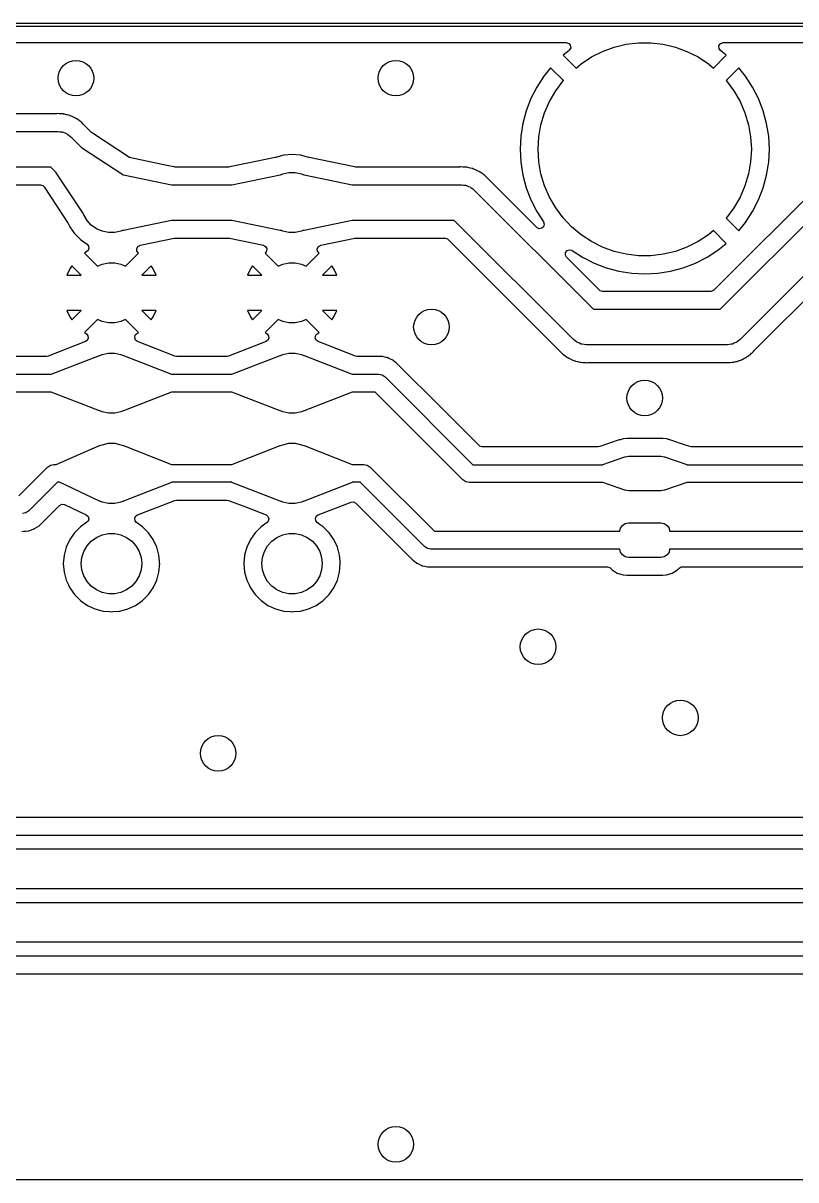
# Model space of a CAD drawing. Extents: x 0.1 to 11.5, y -4.3 to -1.1.
# Drawn here: x 5.06 to 5.915, y -2.382 to -1.1 of the extents above; entities that cross this region are included whole.
import ezdxf

# ---------------------------------------------------------------- set-up
doc = ezdxf.new("R2010")
doc.units = 0
doc.header["$MEASUREMENT"] = 0
doc.layers.add('BLACK', color=7, linetype='CONTINUOUS')

msp = doc.modelspace()

# ---------------------------------------------------------------- linework, layer by layer
at = {"layer": 'BLACK', "linetype": 'CONTINUOUS'}
for p, q in [((0.0787, -1.1004), (11.5354, -1.1004)), ((11.5335, -1.1043), (0.0807, -1.1043)), ((3.9452, -1.122), (5.6611, -1.122)), ((5.6611, -1.122), (5.6638, -1.1228)), ((5.6638, -1.1228), (5.6656, -1.1249)), ((5.666, -1.1276), (5.6648, -1.1301)), ((5.6656, -1.1249), (5.666, -1.1276)), ((5.7013, -1.1317), (5.7142, -1.127)), ((5.7142, -1.127), (5.7275, -1.1238)), ((5.7275, -1.1238), (5.7412, -1.1222)), ((5.7412, -1.1222), (5.7549, -1.1222)), ((5.7549, -1.1222), (5.7685, -1.1238)), ((5.7685, -1.1238), (5.7819, -1.127)), ((5.7819, -1.127), (5.7948, -1.1317)), ((5.8302, -1.1257), (5.8316, -1.1233)), ((5.8303, -1.1285), (5.8302, -1.1257)), ((5.8316, -1.1233), (5.8341, -1.1221)), ((5.8341, -1.1221), (5.8349, -1.122)), ((5.8349, -1.122), (7.5509, -1.122)), ((5.6642, -1.1307), (5.6578, -1.136)), ((5.6578, -1.136), (5.6719, -1.1501)), ((5.6648, -1.1301), (5.6642, -1.1307)), ((5.6775, -1.1454), (5.689, -1.1379)), ((5.689, -1.1379), (5.7013, -1.1317)), ((5.7948, -1.1317), (5.8071, -1.1379)), ((5.8071, -1.1379), (5.8186, -1.1454)), ((5.8242, -1.1501), (5.8383, -1.136)), ((5.8319, -1.1307), (5.8303, -1.1285)), ((5.8383, -1.136), (5.8319, -1.1307)), ((5.6438, -1.1499), (5.6364, -1.1591)), ((5.6579, -1.1639), (5.6438, -1.1499)), ((5.6719, -1.1501), (5.6775, -1.1454)), ((5.8186, -1.1454), (5.8242, -1.1501)), ((5.8522, -1.1499), (5.8382, -1.1639)), ((5.8597, -1.1591), (5.8522, -1.1499)), ((5.6364, -1.1591), (5.6285, -1.1712)), ((5.6494, -1.1753), (5.6576, -1.1642)), ((5.6576, -1.1642), (5.6579, -1.1639)), ((5.8382, -1.1639), (5.8385, -1.1642)), ((5.8385, -1.1642), (5.8467, -1.1753)), ((5.8675, -1.1712), (5.8597, -1.1591)), ((5.6285, -1.1712), (5.622, -1.184)), ((5.6425, -1.1871), (5.6494, -1.1753)), ((5.8467, -1.1753), (5.8536, -1.1871)), ((5.8741, -1.184), (5.8675, -1.1712)), ((5.622, -1.184), (5.6168, -1.1975)), ((5.637, -1.1998), (5.6425, -1.1871)), ((5.8536, -1.1871), (5.859, -1.1998)), ((5.8793, -1.1975), (5.8741, -1.184)), ((5.0958, -1.2008), (4.4722, -1.2008)), ((5.0961, -1.2007), (5.0958, -1.2008)), ((5.0966, -1.2007), (5.0961, -1.2007)), ((5.0974, -1.2006), (5.0966, -1.2007)), ((5.0996, -1.2007), (5.0974, -1.2006)), ((5.0998, -1.2008), (5.0996, -1.2007)), ((5.1, -1.2008), (5.0998, -1.2008)), ((5.1024, -1.2008), (5.1, -1.2008)), ((5.1038, -1.201), (5.1024, -1.2008)), ((5.1024, -1.2008), (5.1024, -1.2008)), ((5.1041, -1.2011), (5.1038, -1.201)), ((5.1054, -1.2012), (5.1041, -1.2011)), ((5.1077, -1.2018), (5.1054, -1.2012)), ((5.1054, -1.2012), (5.1054, -1.2012)), ((5.1079, -1.2019), (5.1077, -1.2018)), ((5.1103, -1.2024), (5.1079, -1.2019)), ((5.1115, -1.2029), (5.1103, -1.2024)), ((5.1103, -1.2024), (5.1103, -1.2024)), ((5.1118, -1.203), (5.1115, -1.2029)), ((5.1129, -1.2033), (5.1118, -1.203)), ((5.1131, -1.2034), (5.1129, -1.2033)), ((5.1153, -1.2045), (5.1131, -1.2034)), ((5.1131, -1.2034), (5.1131, -1.2034)), ((5.1131, -1.2034), (5.1131, -1.2034)), ((5.1154, -1.2046), (5.1153, -1.2045)), ((5.1176, -1.2055), (5.1154, -1.2046)), ((5.6168, -1.1975), (5.6131, -1.2115)), ((5.6331, -1.2129), (5.637, -1.1998)), ((5.859, -1.1998), (5.863, -1.2129)), ((5.883, -1.2115), (5.8793, -1.1975)), ((5.1188, -1.2063), (5.1176, -1.2055)), ((5.1176, -1.2055), (5.1176, -1.2055)), ((5.1176, -1.2055), (5.1176, -1.2055)), ((5.1176, -1.2055), (5.1176, -1.2055)), ((5.119, -1.2065), (5.1188, -1.2063)), ((5.1202, -1.2071), (5.119, -1.2065)), ((5.1221, -1.2086), (5.1202, -1.2071)), ((5.1202, -1.2071), (5.1202, -1.2071)), ((5.1222, -1.2087), (5.1221, -1.2086)), ((5.1231, -1.2094), (5.1222, -1.2087)), ((5.1242, -1.2101), (5.1231, -1.2094)), ((5.1266, -1.2127), (5.1242, -1.2101)), ((5.1242, -1.2101), (5.1242, -1.2101)), ((5.1242, -1.2101), (5.1242, -1.2101)), ((5.1355, -1.2216), (5.1266, -1.2127)), ((5.6131, -1.2115), (5.6108, -1.2257)), ((5.6131, -1.2115), (5.6131, -1.2115)), ((5.6307, -1.2264), (5.6331, -1.2129)), ((5.863, -1.2129), (5.8653, -1.2264)), ((5.8853, -1.2257), (5.883, -1.2115)), ((5.883, -1.2115), (5.883, -1.2115)), ((4.4717, -1.2205), (5.0984, -1.2205)), ((5.0984, -1.2205), (5.1005, -1.2208)), ((5.1005, -1.2208), (5.1026, -1.2209)), ((5.1026, -1.2209), (5.1033, -1.2212)), ((5.1033, -1.2212), (5.104, -1.2213)), ((5.104, -1.2213), (5.1059, -1.2221)), ((5.1059, -1.2221), (5.1079, -1.2229)), ((5.1079, -1.2229), (5.1084, -1.2233)), ((5.1084, -1.2233), (5.1091, -1.2236)), ((5.1091, -1.2236), (5.1107, -1.225)), ((5.1107, -1.225), (5.1123, -1.2262)), ((5.1123, -1.2262), (5.1242, -1.2381)), ((5.1363, -1.2222), (5.1355, -1.2216)), ((5.1773, -1.2491), (5.1363, -1.2222)), ((5.6108, -1.2257), (5.61, -1.2402)), ((5.6299, -1.2402), (5.6307, -1.2264)), ((5.8653, -1.2264), (5.8661, -1.2402)), ((5.886, -1.2402), (5.8853, -1.2257)), ((5.1242, -1.2381), (5.1244, -1.2382)), ((5.1244, -1.2382), (5.17, -1.2681)), ((5.61, -1.2402), (5.61, -1.2402)), ((5.61, -1.2402), (5.6108, -1.2546)), ((5.6307, -1.2539), (5.6299, -1.2402)), ((5.8661, -1.2402), (5.8653, -1.2539)), ((5.8853, -1.2546), (5.886, -1.2402)), ((5.886, -1.2402), (5.886, -1.2402)), ((5.1789, -1.2498), (5.1773, -1.2491)), ((5.2186, -1.258), (5.1789, -1.2498)), ((5.3386, -1.2492), (5.3065, -1.2559)), ((5.339, -1.2491), (5.3386, -1.2492)), ((5.3482, -1.2467), (5.339, -1.2491)), ((5.339, -1.2491), (5.339, -1.2491)), ((5.3575, -1.2458), (5.3482, -1.2467)), ((5.3482, -1.2467), (5.3482, -1.2467)), ((5.3667, -1.2467), (5.3575, -1.2458)), ((5.3575, -1.2458), (5.3575, -1.2458)), ((5.3759, -1.2491), (5.3667, -1.2467)), ((5.3667, -1.2467), (5.3667, -1.2467)), ((5.3763, -1.2492), (5.3759, -1.2491)), ((5.3759, -1.2491), (5.3759, -1.2491)), ((5.4267, -1.2597), (5.3763, -1.2492)), ((5.6108, -1.2546), (5.6131, -1.2688)), ((5.6331, -1.2674), (5.6307, -1.2539)), ((5.9673, -1.2536), (5.8247, -1.3962)), ((5.8653, -1.2539), (5.863, -1.2674)), ((5.883, -1.2688), (5.8853, -1.2546)), ((5.0903, -1.2598), (4.4798, -1.2598)), ((5.0964, -1.266), (5.0903, -1.2598)), ((5.0964, -1.2661), (5.0964, -1.266)), ((5.1264, -1.3117), (5.0964, -1.2661)), ((5.17, -1.2681), (5.1702, -1.2684)), ((5.1702, -1.2684), (5.1702, -1.2684)), ((5.1702, -1.2684), (5.1703, -1.2685)), ((5.1703, -1.2685), (5.1704, -1.2684)), ((5.1704, -1.2684), (5.1707, -1.2684)), ((5.1707, -1.2684), (5.224, -1.2795)), ((5.2267, -1.2597), (5.2186, -1.258)), ((5.2269, -1.2597), (5.2267, -1.2597)), ((5.2279, -1.2598), (5.2269, -1.2597)), ((5.2871, -1.2598), (5.2279, -1.2598)), ((5.288, -1.2597), (5.2871, -1.2598)), ((5.2883, -1.2597), (5.288, -1.2597)), ((5.3065, -1.2559), (5.2883, -1.2597)), ((5.2909, -1.2795), (5.3443, -1.2684)), ((5.3443, -1.2684), (5.3446, -1.2684)), ((5.3446, -1.2684), (5.3447, -1.2685)), ((5.3447, -1.2685), (5.3471, -1.2674)), ((5.3471, -1.2674), (5.354, -1.2659)), ((5.354, -1.2659), (5.361, -1.2659)), ((5.361, -1.2659), (5.3678, -1.2674)), ((5.3678, -1.2674), (5.3703, -1.2685)), ((5.3703, -1.2685), (5.3704, -1.2684)), ((5.3704, -1.2684), (5.3707, -1.2684)), ((5.3707, -1.2684), (5.424, -1.2795)), ((5.4269, -1.2597), (5.4267, -1.2597)), ((5.4279, -1.2598), (5.4269, -1.2597)), ((5.5426, -1.2598), (5.4279, -1.2598)), ((5.5429, -1.2598), (5.5426, -1.2598)), ((5.5434, -1.2597), (5.5429, -1.2598)), ((5.5442, -1.2596), (5.5434, -1.2597)), ((5.5464, -1.2598), (5.5442, -1.2596)), ((5.5466, -1.2598), (5.5464, -1.2598)), ((5.5468, -1.2598), (5.5466, -1.2598)), ((5.5492, -1.2598), (5.5468, -1.2598)), ((5.5505, -1.2601), (5.5492, -1.2598)), ((5.5492, -1.2598), (5.5492, -1.2598)), ((5.5509, -1.2601), (5.5505, -1.2601)), ((5.5522, -1.2602), (5.5509, -1.2601)), ((5.5545, -1.2609), (5.5522, -1.2602)), ((5.5522, -1.2602), (5.5522, -1.2602)), ((5.5547, -1.2609), (5.5545, -1.2609)), ((5.5571, -1.2614), (5.5547, -1.2609)), ((5.5583, -1.262), (5.5571, -1.2614)), ((5.5571, -1.2614), (5.5571, -1.2614)), ((5.5586, -1.2621), (5.5583, -1.262)), ((5.5597, -1.2624), (5.5586, -1.2621)), ((5.5599, -1.2624), (5.5597, -1.2624)), ((5.562, -1.2636), (5.5599, -1.2624)), ((5.5599, -1.2624), (5.5599, -1.2624)), ((5.5599, -1.2624), (5.5599, -1.2624)), ((5.5622, -1.2636), (5.562, -1.2636)), ((5.5644, -1.2646), (5.5622, -1.2636)), ((5.5655, -1.2654), (5.5644, -1.2646)), ((5.5644, -1.2646), (5.5644, -1.2646)), ((5.5644, -1.2646), (5.5644, -1.2646)), ((5.5644, -1.2646), (5.5644, -1.2646)), ((5.5658, -1.2655), (5.5655, -1.2654)), ((5.567, -1.2662), (5.5658, -1.2655)), ((5.5689, -1.2677), (5.567, -1.2662)), ((5.567, -1.2662), (5.567, -1.2662)), ((5.569, -1.2678), (5.5689, -1.2677)), ((5.5699, -1.2684), (5.569, -1.2678)), ((5.571, -1.2692), (5.5699, -1.2684)), ((5.637, -1.2806), (5.6331, -1.2674)), ((5.8314, -1.4173), (5.9832, -1.2656)), ((5.863, -1.2674), (5.859, -1.2806)), ((4.4913, -1.2795), (5.0788, -1.2795)), ((5.0788, -1.2795), (5.0815, -1.2803)), ((5.0815, -1.2803), (5.0829, -1.2818)), ((5.224, -1.2795), (5.2242, -1.2795)), ((5.2242, -1.2795), (5.2908, -1.2795)), ((5.2908, -1.2795), (5.2909, -1.2795)), ((5.424, -1.2795), (5.4242, -1.2795)), ((5.4242, -1.2795), (5.5452, -1.2795)), ((5.5452, -1.2795), (5.5473, -1.2798)), ((5.5473, -1.2798), (5.5494, -1.28)), ((5.5494, -1.28), (5.5501, -1.2802)), ((5.5501, -1.2802), (5.5508, -1.2803)), ((5.5508, -1.2803), (5.5527, -1.2812)), ((5.5527, -1.2812), (5.5547, -1.2819)), ((5.5734, -1.2717), (5.571, -1.2692)), ((5.571, -1.2692), (5.571, -1.2692)), ((5.571, -1.2692), (5.571, -1.2692)), ((5.6284, -1.3267), (5.5734, -1.2717)), ((5.6131, -1.2688), (5.6131, -1.2688)), ((5.6131, -1.2688), (5.6168, -1.2828)), ((5.6425, -1.2932), (5.637, -1.2806)), ((5.859, -1.2806), (5.8536, -1.2932)), ((5.8793, -1.2828), (5.883, -1.2688)), ((5.883, -1.2688), (5.883, -1.2688)), ((5.0829, -1.2818), (5.1096, -1.3224)), ((5.5547, -1.2819), (5.5552, -1.2824)), ((5.5552, -1.2824), (5.5559, -1.2827)), ((5.5559, -1.2827), (5.5575, -1.284)), ((5.5575, -1.284), (5.5591, -1.2853)), ((5.5591, -1.2853), (5.6912, -1.4173)), ((5.6168, -1.2828), (5.622, -1.2963)), ((5.6494, -1.3051), (5.6425, -1.2932)), ((5.8536, -1.2932), (5.8467, -1.3051)), ((5.8741, -1.2963), (5.8793, -1.2828)), ((5.622, -1.2963), (5.6285, -1.3091)), ((5.6576, -1.3161), (5.6494, -1.3051)), ((5.8467, -1.3051), (5.8385, -1.3161)), ((6.0052, -1.2992), (5.8535, -1.4509)), ((5.8675, -1.3091), (5.8741, -1.2963)), ((5.1266, -1.3119), (5.1264, -1.3117)), ((5.1269, -1.3128), (5.1266, -1.3119)), ((5.1266, -1.3119), (5.1266, -1.3119)), ((5.1304, -1.3189), (5.1269, -1.3128)), ((5.1351, -1.3241), (5.1304, -1.3189)), ((5.224, -1.319), (5.1707, -1.3301)), ((5.2242, -1.3189), (5.224, -1.319)), ((5.2908, -1.3189), (5.2242, -1.3189)), ((5.2909, -1.319), (5.2908, -1.3189)), ((5.3443, -1.3301), (5.2909, -1.319)), ((5.424, -1.319), (5.3707, -1.3301)), ((5.4242, -1.3189), (5.424, -1.319)), ((5.5371, -1.3189), (5.4242, -1.3189)), ((5.6691, -1.4509), (5.5371, -1.3189)), ((5.6285, -1.3091), (5.636, -1.3206)), ((5.667, -1.3261), (5.6576, -1.3161)), ((5.8385, -1.3161), (5.8382, -1.3164)), ((5.8382, -1.3164), (5.8522, -1.3304)), ((5.8597, -1.3213), (5.8675, -1.3091)), ((5.1096, -1.3224), (5.1099, -1.323)), ((5.1099, -1.323), (5.1113, -1.3259)), ((5.1113, -1.3259), (5.1113, -1.3259)), ((5.1113, -1.3259), (5.1155, -1.332)), ((5.1155, -1.332), (5.1166, -1.3335)), ((5.1407, -1.3282), (5.1351, -1.3241)), ((5.1471, -1.331), (5.1407, -1.3282)), ((5.154, -1.3325), (5.1471, -1.331)), ((5.161, -1.3325), (5.154, -1.3325)), ((5.1678, -1.331), (5.161, -1.3325)), ((5.1703, -1.3299), (5.1678, -1.331)), ((5.1703, -1.33), (5.1703, -1.3299)), ((5.1707, -1.3301), (5.1703, -1.33)), ((5.3446, -1.33), (5.3443, -1.3301)), ((5.3447, -1.3299), (5.3446, -1.33)), ((5.3471, -1.331), (5.3447, -1.3299)), ((5.354, -1.3325), (5.3471, -1.331)), ((5.361, -1.3325), (5.354, -1.3325)), ((5.3678, -1.331), (5.361, -1.3325)), ((5.3703, -1.3299), (5.3678, -1.331)), ((5.3703, -1.33), (5.3703, -1.3299)), ((5.3707, -1.3301), (5.3703, -1.33)), ((5.6287, -1.327), (5.6284, -1.3267)), ((5.6312, -1.3281), (5.6287, -1.327)), ((5.6339, -1.3277), (5.6312, -1.3281)), ((5.636, -1.3259), (5.6339, -1.3277)), ((5.636, -1.3206), (5.6368, -1.3232)), ((5.6368, -1.3232), (5.636, -1.3259)), ((5.6775, -1.3349), (5.667, -1.3261)), ((5.8242, -1.3302), (5.8186, -1.3349)), ((5.8383, -1.3444), (5.8242, -1.3302)), ((5.8522, -1.3304), (5.8597, -1.3213)), ((5.8522, -1.3304), (5.8522, -1.3304)), ((5.8693, -1.463), (6.012, -1.3203)), ((5.1166, -1.3335), (5.1232, -1.3401)), ((5.1232, -1.3401), (5.1305, -1.3452)), ((5.1305, -1.3452), (5.1322, -1.3474)), ((5.1892, -1.3465), (5.2269, -1.3387)), ((5.2269, -1.3387), (5.2279, -1.3386)), ((5.2279, -1.3386), (5.2871, -1.3386)), ((5.2871, -1.3386), (5.288, -1.3387)), ((5.288, -1.3387), (5.3257, -1.3465)), ((5.3892, -1.3465), (5.4269, -1.3387)), ((5.4269, -1.3387), (5.4279, -1.3386)), ((5.4279, -1.3386), (5.5269, -1.3386)), ((5.5269, -1.3386), (5.5295, -1.3394)), ((5.5295, -1.3394), (5.5303, -1.34)), ((5.5303, -1.34), (5.6548, -1.4645)), ((5.689, -1.3424), (5.6775, -1.3349)), ((5.7013, -1.3486), (5.689, -1.3424)), ((5.8071, -1.3424), (5.7948, -1.3486)), ((5.8186, -1.3349), (5.8071, -1.3424)), ((5.8291, -1.3518), (5.8383, -1.3444)), ((5.1305, -1.3532), (5.1275, -1.3553)), ((5.1275, -1.3553), (5.1275, -1.3553)), ((5.1275, -1.3553), (5.1419, -1.3697)), ((5.1313, -1.3526), (5.1305, -1.3532)), ((5.1325, -1.3501), (5.1313, -1.3526)), ((5.1322, -1.3474), (5.1325, -1.3501)), ((5.1731, -1.3697), (5.1875, -1.3553)), ((5.1854, -1.3504), (5.1867, -1.348)), ((5.1857, -1.3532), (5.1854, -1.3504)), ((5.1874, -1.3553), (5.1857, -1.3532)), ((5.1867, -1.348), (5.189, -1.3466)), ((5.1875, -1.3553), (5.1874, -1.3553)), ((5.1875, -1.3553), (5.1875, -1.3553)), ((5.189, -1.3466), (5.1892, -1.3465)), ((5.3257, -1.3465), (5.3281, -1.3478)), ((5.3277, -1.3552), (5.3275, -1.3553)), ((5.3275, -1.3553), (5.3275, -1.3553)), ((5.3275, -1.3553), (5.3419, -1.3697)), ((5.3293, -1.353), (5.3277, -1.3552)), ((5.3281, -1.3478), (5.3295, -1.3502)), ((5.3295, -1.3502), (5.3293, -1.353)), ((5.3731, -1.3697), (5.3875, -1.3553)), ((5.3854, -1.3504), (5.3867, -1.348)), ((5.3857, -1.3532), (5.3854, -1.3504)), ((5.3874, -1.3553), (5.3857, -1.3532)), ((5.3867, -1.348), (5.389, -1.3466)), ((5.3875, -1.3553), (5.3874, -1.3553)), ((5.3875, -1.3553), (5.3875, -1.3553)), ((5.389, -1.3466), (5.3892, -1.3465)), ((5.6602, -1.3573), (5.6604, -1.3546)), ((5.6615, -1.3598), (5.6602, -1.3573)), ((5.6604, -1.3546), (5.662, -1.3524)), ((5.662, -1.3524), (5.6646, -1.3514)), ((5.6646, -1.3514), (5.6673, -1.352)), ((5.6673, -1.352), (5.6676, -1.3522)), ((5.6676, -1.3522), (5.679, -1.3597)), ((5.7142, -1.3533), (5.7013, -1.3486)), ((5.7275, -1.3565), (5.7142, -1.3533)), ((5.7412, -1.3581), (5.7275, -1.3565)), ((5.7549, -1.3581), (5.7412, -1.3581)), ((5.7685, -1.3565), (5.7549, -1.3581)), ((5.7819, -1.3533), (5.7685, -1.3565)), ((5.7948, -1.3486), (5.7819, -1.3533)), ((5.817, -1.3597), (5.8291, -1.3518)), ((5.1136, -1.3692), (5.1113, -1.3725)), ((5.1239, -1.3795), (5.1136, -1.3692)), ((5.1419, -1.3697), (5.1471, -1.3674)), ((5.1471, -1.3674), (5.154, -1.3659)), ((5.154, -1.3659), (5.161, -1.3659)), ((5.161, -1.3659), (5.1678, -1.3674)), ((5.1678, -1.3674), (5.1731, -1.3697)), ((5.2014, -1.3692), (5.1911, -1.3795)), ((5.2037, -1.3725), (5.2014, -1.3692)), ((5.2014, -1.3692), (5.2014, -1.3692)), ((5.3136, -1.3692), (5.3113, -1.3725)), ((5.3239, -1.3795), (5.3136, -1.3692)), ((5.3419, -1.3697), (5.3471, -1.3674)), ((5.3471, -1.3674), (5.354, -1.3659)), ((5.354, -1.3659), (5.361, -1.3659)), ((5.361, -1.3659), (5.3678, -1.3674)), ((5.3678, -1.3674), (5.3731, -1.3697)), ((5.4014, -1.3692), (5.3911, -1.3795)), ((5.4037, -1.3725), (5.4014, -1.3692)), ((5.4014, -1.3692), (5.4014, -1.3692)), ((5.6979, -1.3962), (5.6615, -1.3598)), ((5.679, -1.3597), (5.6919, -1.3662)), ((5.6919, -1.3662), (5.7054, -1.3714)), ((5.7907, -1.3714), (5.8042, -1.3662)), ((5.8042, -1.3662), (5.817, -1.3597)), ((5.1113, -1.3725), (5.108, -1.3795)), ((5.108, -1.3795), (5.1239, -1.3795)), ((5.1911, -1.3795), (5.2069, -1.3795)), ((5.2069, -1.3795), (5.2037, -1.3725)), ((5.2037, -1.3725), (5.2037, -1.3725)), ((5.3113, -1.3725), (5.308, -1.3795)), ((5.308, -1.3795), (5.3239, -1.3795)), ((5.3911, -1.3795), (5.4069, -1.3795)), ((5.4069, -1.3795), (5.4037, -1.3725)), ((5.4037, -1.3725), (5.4037, -1.3725)), ((5.7054, -1.3714), (5.7193, -1.3751)), ((5.7193, -1.3751), (5.7336, -1.3774)), ((5.7336, -1.3774), (5.748, -1.3781)), ((5.748, -1.3781), (5.7625, -1.3774)), ((5.748, -1.3781), (5.748, -1.3781)), ((5.7625, -1.3774), (5.7767, -1.3751)), ((5.7767, -1.3751), (5.7907, -1.3714)), ((5.7767, -1.3751), (5.7767, -1.3751)), ((5.6987, -1.3968), (5.6979, -1.3962)), ((5.8247, -1.3962), (5.8223, -1.3975)), ((5.7014, -1.3976), (5.6987, -1.3968)), ((5.8213, -1.3976), (5.7014, -1.3976)), ((5.8223, -1.3975), (5.8213, -1.3976)), ((5.108, -1.4189), (5.1113, -1.4259)), ((5.1239, -1.4189), (5.108, -1.4189)), ((5.1136, -1.4292), (5.1239, -1.4189)), ((5.1911, -1.4189), (5.2014, -1.4292)), ((5.2069, -1.4189), (5.1911, -1.4189)), ((5.2037, -1.4259), (5.2069, -1.4189)), ((5.308, -1.4189), (5.3113, -1.4259)), ((5.3239, -1.4189), (5.308, -1.4189)), ((5.3136, -1.4292), (5.3239, -1.4189)), ((5.3911, -1.4189), (5.4014, -1.4292)), ((5.4069, -1.4189), (5.3911, -1.4189)), ((5.4037, -1.4259), (5.4069, -1.4189)), ((5.6912, -1.4173), (5.8314, -1.4173)), ((5.1113, -1.4259), (5.1113, -1.4259)), ((5.1113, -1.4259), (5.1136, -1.4292)), ((5.1136, -1.4292), (5.1136, -1.4292)), ((5.1419, -1.4287), (5.1275, -1.4431)), ((5.1471, -1.431), (5.1419, -1.4287)), ((5.154, -1.4325), (5.1471, -1.431)), ((5.161, -1.4325), (5.154, -1.4325)), ((5.1678, -1.431), (5.161, -1.4325)), ((5.1731, -1.4287), (5.1678, -1.431)), ((5.1875, -1.4431), (5.1731, -1.4287)), ((5.2014, -1.4292), (5.2037, -1.4259)), ((5.2014, -1.4292), (5.2014, -1.4292)), ((5.2037, -1.4259), (5.2037, -1.4259)), ((5.3113, -1.4259), (5.3113, -1.4259)), ((5.3113, -1.4259), (5.3136, -1.4292)), ((5.3136, -1.4292), (5.3136, -1.4292)), ((5.3419, -1.4287), (5.3275, -1.4431)), ((5.3471, -1.431), (5.3419, -1.4287)), ((5.354, -1.4325), (5.3471, -1.431)), ((5.361, -1.4325), (5.354, -1.4325)), ((5.3678, -1.431), (5.361, -1.4325)), ((5.3731, -1.4287), (5.3678, -1.431)), ((5.3875, -1.4431), (5.3731, -1.4287)), ((5.4014, -1.4292), (5.4037, -1.4259)), ((5.4014, -1.4292), (5.4014, -1.4292)), ((5.4037, -1.4259), (5.4037, -1.4259)), ((5.1275, -1.4431), (5.1297, -1.4446)), ((5.1297, -1.4446), (5.1314, -1.4468)), ((5.1314, -1.4468), (5.1317, -1.4495)), ((5.1832, -1.4489), (5.1838, -1.4462)), ((5.1838, -1.4462), (5.1853, -1.4446)), ((5.1853, -1.4446), (5.1875, -1.4431)), ((5.3275, -1.4431), (5.3297, -1.4446)), ((5.3297, -1.4446), (5.3314, -1.4468)), ((5.3314, -1.4468), (5.3317, -1.4495)), ((5.3832, -1.4489), (5.3838, -1.4462)), ((5.3838, -1.4462), (5.3853, -1.4446)), ((5.3853, -1.4446), (5.3875, -1.4431)), ((5.1287, -1.4532), (5.0872, -1.4693)), ((5.1304, -1.452), (5.1287, -1.4532)), ((5.1317, -1.4495), (5.1304, -1.452)), ((5.1841, -1.4515), (5.1832, -1.4489)), ((5.1863, -1.4532), (5.1841, -1.4515)), ((5.2278, -1.4693), (5.1863, -1.4532)), ((5.3287, -1.4532), (5.2872, -1.4693)), ((5.3304, -1.452), (5.3287, -1.4532)), ((5.3317, -1.4495), (5.3304, -1.452)), ((5.3841, -1.4515), (5.3832, -1.4489)), ((5.3863, -1.4532), (5.3841, -1.4515)), ((5.4278, -1.4693), (5.3863, -1.4532)), ((5.6708, -1.4522), (5.6691, -1.4509)), ((5.6724, -1.4536), (5.6708, -1.4522)), ((5.673, -1.4539), (5.6724, -1.4536)), ((5.6736, -1.4543), (5.673, -1.4539)), ((5.6756, -1.455), (5.6736, -1.4543)), ((5.6775, -1.4559), (5.6756, -1.455)), ((5.6782, -1.456), (5.6775, -1.4559)), ((5.6788, -1.4562), (5.6782, -1.456)), ((5.6809, -1.4564), (5.6788, -1.4562)), ((5.683, -1.4567), (5.6809, -1.4564)), ((5.8396, -1.4567), (5.683, -1.4567)), ((5.8417, -1.4564), (5.8396, -1.4567)), ((5.8438, -1.4562), (5.8417, -1.4564)), ((5.8444, -1.456), (5.8438, -1.4562)), ((5.8451, -1.4559), (5.8444, -1.456)), ((5.8471, -1.455), (5.8451, -1.4559)), ((5.849, -1.4543), (5.8471, -1.455)), ((5.8496, -1.4539), (5.849, -1.4543)), ((5.8502, -1.4536), (5.8496, -1.4539)), ((5.8518, -1.4522), (5.8502, -1.4536)), ((5.8535, -1.4509), (5.8518, -1.4522)), ((5.0854, -1.4697), (4.9947, -1.4697)), ((5.0872, -1.4693), (5.0854, -1.4697)), ((5.0908, -1.4893), (5.1443, -1.4685)), ((5.1443, -1.4685), (5.1446, -1.4685)), ((5.1446, -1.4685), (5.1471, -1.4674)), ((5.1446, -1.4685), (5.1446, -1.4685)), ((5.1471, -1.4674), (5.154, -1.4659)), ((5.154, -1.4659), (5.161, -1.4659)), ((5.161, -1.4659), (5.1678, -1.4674)), ((5.1678, -1.4674), (5.1703, -1.4685)), ((5.1703, -1.4685), (5.1704, -1.4685)), ((5.1704, -1.4685), (5.1707, -1.4685)), ((5.1707, -1.4685), (5.2241, -1.4893)), ((5.2296, -1.4697), (5.2278, -1.4693)), ((5.2854, -1.4697), (5.2296, -1.4697)), ((5.2872, -1.4693), (5.2854, -1.4697)), ((5.2908, -1.4893), (5.3443, -1.4685)), ((5.3443, -1.4685), (5.3446, -1.4685)), ((5.3446, -1.4685), (5.3471, -1.4674)), ((5.3446, -1.4685), (5.3446, -1.4685)), ((5.3471, -1.4674), (5.354, -1.4659)), ((5.354, -1.4659), (5.361, -1.4659)), ((5.361, -1.4659), (5.3678, -1.4674)), ((5.3678, -1.4674), (5.3703, -1.4685)), ((5.3703, -1.4685), (5.3704, -1.4685)), ((5.3704, -1.4685), (5.3707, -1.4685)), ((5.3707, -1.4685), (5.4241, -1.4893)), ((5.4296, -1.4697), (5.4278, -1.4693)), ((5.453, -1.4697), (5.4296, -1.4697)), ((5.456, -1.4696), (5.453, -1.4697)), ((5.4563, -1.4696), (5.456, -1.4696)), ((5.4566, -1.4696), (5.4563, -1.4696)), ((5.4563, -1.4696), (5.4563, -1.4696)), ((5.4569, -1.4697), (5.4566, -1.4696)), ((5.4566, -1.4696), (5.4566, -1.4696)), ((5.4579, -1.4699), (5.4569, -1.4697)), ((5.4598, -1.4704), (5.4579, -1.4699)), ((5.4617, -1.4707), (5.4598, -1.4704)), ((5.4628, -1.471), (5.4617, -1.4707)), ((5.4631, -1.4711), (5.4628, -1.471)), ((5.4634, -1.4712), (5.4631, -1.4711)), ((5.4631, -1.4711), (5.4631, -1.4711)), ((5.4636, -1.4713), (5.4634, -1.4712)), ((5.4634, -1.4712), (5.4634, -1.4712)), ((5.4647, -1.4718), (5.4636, -1.4713)), ((5.4636, -1.4713), (5.4636, -1.4713)), ((5.4636, -1.4713), (5.4636, -1.4713)), ((5.4663, -1.4726), (5.4647, -1.4718)), ((5.4666, -1.4727), (5.4663, -1.4726)), ((5.4691, -1.4739), (5.4666, -1.4727)), ((5.6548, -1.4645), (5.6572, -1.467)), ((5.6572, -1.467), (5.6572, -1.467)), ((5.6572, -1.467), (5.6572, -1.467)), ((5.6572, -1.467), (5.6592, -1.4684)), ((5.6592, -1.4684), (5.6594, -1.4685)), ((5.6594, -1.4685), (5.6612, -1.4701)), ((5.6612, -1.4701), (5.6612, -1.4701)), ((5.6612, -1.4701), (5.6612, -1.4701)), ((5.6612, -1.4701), (5.6624, -1.4707)), ((5.6624, -1.4707), (5.6627, -1.4709)), ((5.6627, -1.4709), (5.6638, -1.4716)), ((5.6638, -1.4716), (5.6638, -1.4716)), ((5.6638, -1.4716), (5.666, -1.4726)), ((5.666, -1.4726), (5.6662, -1.4727)), ((5.6662, -1.4727), (5.6683, -1.4738)), ((5.8529, -1.4741), (5.8552, -1.4734)), ((5.8552, -1.4734), (5.8564, -1.4727)), ((5.8564, -1.4727), (5.8567, -1.4726)), ((5.8567, -1.4726), (5.8579, -1.4721)), ((5.8579, -1.4721), (5.8599, -1.4708)), ((5.8599, -1.4708), (5.8601, -1.4707)), ((5.8601, -1.4707), (5.8622, -1.4695)), ((5.8622, -1.4695), (5.8632, -1.4686)), ((5.8632, -1.4686), (5.8635, -1.4684)), ((5.8635, -1.4684), (5.8637, -1.4683)), ((5.8637, -1.4683), (5.8646, -1.4677)), ((5.8646, -1.4677), (5.8663, -1.466)), ((5.8663, -1.466), (5.8665, -1.4659)), ((5.8665, -1.4659), (5.8674, -1.4651)), ((5.8674, -1.4651), (5.8683, -1.4643)), ((5.8683, -1.4643), (5.8691, -1.4632)), ((5.8691, -1.4632), (5.8693, -1.463)), ((5.4693, -1.474), (5.4691, -1.4739)), ((5.4691, -1.4739), (5.4691, -1.4739)), ((5.4691, -1.4739), (5.4691, -1.4739)), ((5.4696, -1.4742), (5.4693, -1.474)), ((5.4693, -1.474), (5.4693, -1.474)), ((5.4698, -1.4744), (5.4696, -1.4742)), ((5.4696, -1.4742), (5.4696, -1.4742)), ((5.4718, -1.4761), (5.4698, -1.4744)), ((5.4698, -1.4744), (5.4698, -1.4744)), ((5.4698, -1.4744), (5.4698, -1.4744)), ((5.4721, -1.4763), (5.4718, -1.4761)), ((5.4731, -1.4771), (5.4721, -1.4763)), ((5.4732, -1.4772), (5.4731, -1.4771)), ((5.4734, -1.4773), (5.4732, -1.4772)), ((5.4735, -1.4775), (5.4734, -1.4773)), ((5.4751, -1.4788), (5.4735, -1.4775)), ((5.4754, -1.4792), (5.4751, -1.4788)), ((5.4751, -1.4788), (5.4751, -1.4788)), ((5.4756, -1.4796), (5.4754, -1.4792)), ((5.4761, -1.4801), (5.4756, -1.4796)), ((5.5206, -1.5245), (5.4761, -1.4801)), ((5.6683, -1.4738), (5.6696, -1.4741)), ((5.6696, -1.4741), (5.6699, -1.4743)), ((5.6699, -1.4743), (5.6712, -1.4748)), ((5.6712, -1.4748), (5.6712, -1.4748)), ((5.6712, -1.4748), (5.6717, -1.4749)), ((5.6717, -1.4749), (5.6735, -1.4753)), ((5.6735, -1.4753), (5.6737, -1.4753)), ((5.6737, -1.4753), (5.676, -1.476)), ((5.676, -1.476), (5.6774, -1.4761)), ((5.6774, -1.4761), (5.6777, -1.4761)), ((5.6777, -1.4761), (5.679, -1.4764)), ((5.679, -1.4764), (5.679, -1.4764)), ((5.679, -1.4764), (5.6814, -1.4764)), ((5.6814, -1.4764), (5.6816, -1.4764)), ((5.6816, -1.4764), (5.6827, -1.4765)), ((5.6827, -1.4765), (5.684, -1.4766)), ((5.684, -1.4766), (5.6854, -1.4764)), ((5.684, -1.4766), (5.684, -1.4766)), ((5.684, -1.4766), (5.684, -1.4766)), ((5.6854, -1.4764), (5.6857, -1.4764)), ((5.6857, -1.4764), (5.8391, -1.4764)), ((5.8391, -1.4764), (5.8426, -1.4765)), ((5.8426, -1.4765), (5.845, -1.4761)), ((5.8426, -1.4765), (5.8426, -1.4765)), ((5.8426, -1.4765), (5.8426, -1.4765)), ((5.845, -1.4761), (5.8452, -1.476)), ((5.8452, -1.476), (5.8468, -1.4759)), ((5.8468, -1.4759), (5.8476, -1.4758)), ((5.8476, -1.4758), (5.8489, -1.4754)), ((5.8489, -1.4754), (5.8492, -1.4753)), ((5.8492, -1.4753), (5.8505, -1.4751)), ((5.8505, -1.4751), (5.8527, -1.4742)), ((5.8527, -1.4742), (5.8529, -1.4741)), ((4.9875, -1.4894), (5.0907, -1.4894)), ((5.0907, -1.4894), (5.0908, -1.4893)), ((5.0907, -1.4894), (5.0907, -1.4894)), ((5.2241, -1.4893), (5.2242, -1.4894)), ((5.2242, -1.4894), (5.2907, -1.4894)), ((5.2907, -1.4894), (5.2908, -1.4893)), ((5.2907, -1.4894), (5.2907, -1.4894)), ((5.4241, -1.4893), (5.4242, -1.4894)), ((5.4242, -1.4894), (5.4534, -1.4894)), ((5.4534, -1.4894), (5.4572, -1.4901)), ((5.4572, -1.4901), (5.4604, -1.4923)), ((5.4604, -1.4923), (5.5577, -1.5896)), ((5.0907, -1.5091), (4.9835, -1.5091)), ((5.0908, -1.5092), (5.0907, -1.5091)), ((5.1443, -1.53), (5.0908, -1.5092)), ((5.2241, -1.5092), (5.1707, -1.53)), ((5.2243, -1.5091), (5.2241, -1.5092)), ((5.2907, -1.5091), (5.2243, -1.5091)), ((5.2243, -1.5091), (5.2243, -1.5091)), ((5.2908, -1.5092), (5.2907, -1.5091)), ((5.3443, -1.53), (5.2908, -1.5092)), ((5.4241, -1.5092), (5.3707, -1.53)), ((5.4243, -1.5091), (5.4241, -1.5092)), ((5.4494, -1.5091), (5.4243, -1.5091)), ((5.4243, -1.5091), (5.4243, -1.5091)), ((5.5467, -1.6064), (5.4494, -1.5091)), ((5.5645, -1.5684), (5.5206, -1.5245)), ((5.1446, -1.53), (5.1443, -1.53)), ((5.1471, -1.531), (5.1446, -1.5299)), ((5.1446, -1.5299), (5.1446, -1.53)), ((5.154, -1.5325), (5.1471, -1.531)), ((5.161, -1.5325), (5.154, -1.5325)), ((5.1678, -1.531), (5.161, -1.5325)), ((5.1703, -1.5299), (5.1678, -1.531)), ((5.1704, -1.53), (5.1703, -1.5299)), ((5.1707, -1.53), (5.1704, -1.53)), ((5.3446, -1.53), (5.3443, -1.53)), ((5.3471, -1.531), (5.3446, -1.5299)), ((5.3446, -1.5299), (5.3446, -1.53)), ((5.354, -1.5325), (5.3471, -1.531)), ((5.361, -1.5325), (5.354, -1.5325)), ((5.3678, -1.531), (5.361, -1.5325)), ((5.3703, -1.5299), (5.3678, -1.531)), ((5.3704, -1.53), (5.3703, -1.5299)), ((5.3707, -1.53), (5.3704, -1.53)), ((5.7197, -1.5622), (5.6982, -1.5696)), ((5.7208, -1.562), (5.7197, -1.5622)), ((5.7211, -1.5619), (5.7208, -1.562)), ((5.7241, -1.5609), (5.7211, -1.5619)), ((5.7281, -1.5605), (5.7241, -1.5609)), ((5.7679, -1.5605), (5.7281, -1.5605)), ((5.7281, -1.5605), (5.7281, -1.5605)), ((5.772, -1.5609), (5.7679, -1.5605)), ((5.7679, -1.5605), (5.7679, -1.5605)), ((5.7735, -1.5614), (5.772, -1.5609)), ((5.772, -1.5609), (5.772, -1.5609)), ((5.772, -1.5609), (5.772, -1.5609)), ((5.772, -1.5609), (5.772, -1.5609)), ((5.772, -1.5609), (5.772, -1.5609)), ((5.7738, -1.5615), (5.7735, -1.5614)), ((5.7742, -1.5616), (5.7738, -1.5615)), ((5.7746, -1.5617), (5.7742, -1.5616)), ((5.7758, -1.562), (5.7746, -1.5617)), ((5.793, -1.5679), (5.7758, -1.562)), ((5.0963, -1.5894), (5.1442, -1.5685)), ((5.1442, -1.5685), (5.1446, -1.5685)), ((5.1446, -1.5685), (5.1471, -1.5674)), ((5.1446, -1.5685), (5.1446, -1.5685)), ((5.1471, -1.5674), (5.154, -1.5659)), ((5.154, -1.5659), (5.161, -1.5659)), ((5.161, -1.5659), (5.1678, -1.5674)), ((5.1678, -1.5674), (5.1703, -1.5685)), ((5.1703, -1.5685), (5.1704, -1.5685)), ((5.1704, -1.5685), (5.1707, -1.5685)), ((5.1707, -1.5685), (5.2241, -1.5893)), ((5.2908, -1.5893), (5.3443, -1.5685)), ((5.3443, -1.5685), (5.3446, -1.5685)), ((5.3446, -1.5685), (5.3471, -1.5674)), ((5.3446, -1.5685), (5.3446, -1.5685)), ((5.3471, -1.5674), (5.354, -1.5659)), ((5.354, -1.5659), (5.361, -1.5659)), ((5.361, -1.5659), (5.3678, -1.5674)), ((5.3678, -1.5674), (5.3703, -1.5685)), ((5.3703, -1.5685), (5.3704, -1.5685)), ((5.3704, -1.5685), (5.3707, -1.5685)), ((5.3707, -1.5685), (5.4241, -1.5893)), ((5.5653, -1.5691), (5.5645, -1.5684)), ((5.5679, -1.5699), (5.5653, -1.5691)), ((5.6966, -1.5699), (5.5679, -1.5699)), ((5.6982, -1.5696), (5.6966, -1.5699)), ((5.7979, -1.5696), (5.793, -1.5679)), ((5.7995, -1.5699), (5.7979, -1.5696)), ((5.9257, -1.5699), (5.7995, -1.5699)), ((5.7016, -1.5895), (5.7261, -1.581)), ((5.7261, -1.581), (5.7263, -1.581)), ((5.7263, -1.581), (5.7264, -1.5809)), ((5.7264, -1.5809), (5.7301, -1.5802)), ((5.7301, -1.5802), (5.766, -1.5802)), ((5.766, -1.5802), (5.7697, -1.5809)), ((5.7697, -1.5809), (5.7698, -1.581)), ((5.7698, -1.581), (5.7698, -1.581)), ((5.7698, -1.581), (5.7699, -1.581)), ((5.7699, -1.581), (5.7945, -1.5895)), ((5.055, -1.624), (5.0867, -1.5923)), ((5.0867, -1.5923), (5.0899, -1.5901)), ((5.0899, -1.5901), (5.0937, -1.5894)), ((5.0937, -1.5894), (5.0963, -1.5894)), ((5.2241, -1.5893), (5.2242, -1.5894)), ((5.2242, -1.5894), (5.2907, -1.5894)), ((5.2907, -1.5894), (5.2908, -1.5893)), ((5.2907, -1.5894), (5.2907, -1.5894)), ((5.4241, -1.5893), (5.4242, -1.5894)), ((5.4242, -1.5894), (5.437, -1.5894)), ((5.437, -1.5894), (5.4408, -1.5901)), ((5.4408, -1.5901), (5.444, -1.5923)), ((5.444, -1.5923), (5.5151, -1.6634)), ((5.5577, -1.5896), (5.7014, -1.5896)), ((5.7014, -1.5896), (5.7016, -1.5895)), ((5.7945, -1.5895), (5.7946, -1.5896)), ((5.7946, -1.5896), (5.9359, -1.5896)), ((5.0978, -1.6091), (5.066, -1.6408)), ((5.0998, -1.6091), (5.0978, -1.6091)), ((5.1442, -1.6299), (5.0998, -1.6091)), ((5.2241, -1.6092), (5.1707, -1.63)), ((5.2243, -1.6091), (5.2241, -1.6092)), ((5.2907, -1.6091), (5.2243, -1.6091)), ((5.2243, -1.6091), (5.2243, -1.6091)), ((5.2908, -1.6092), (5.2907, -1.6091)), ((5.3443, -1.63), (5.2908, -1.6092)), ((5.4241, -1.6092), (5.3707, -1.63)), ((5.4243, -1.6091), (5.4241, -1.6092)), ((5.4329, -1.6091), (5.4243, -1.6091)), ((5.4243, -1.6091), (5.4243, -1.6091)), ((5.5041, -1.6802), (5.4329, -1.6091)), ((5.5499, -1.6085), (5.5467, -1.6064)), ((5.5467, -1.6064), (5.5467, -1.6064)), ((5.5502, -1.6086), (5.5499, -1.6085)), ((5.5536, -1.6093), (5.5502, -1.6086)), ((5.7015, -1.6093), (5.5536, -1.6093)), ((5.5536, -1.6093), (5.5536, -1.6093)), ((5.7016, -1.6094), (5.7015, -1.6093)), ((5.7261, -1.6178), (5.7016, -1.6094)), ((5.7945, -1.6094), (5.7699, -1.6178)), ((5.7946, -1.6093), (5.7945, -1.6094)), ((5.94, -1.6093), (5.7946, -1.6093)), ((5.7263, -1.6178), (5.7261, -1.6178)), ((5.7264, -1.6179), (5.7263, -1.6178)), ((5.7263, -1.6178), (5.7263, -1.6178)), ((5.7301, -1.6186), (5.7264, -1.6179)), ((5.766, -1.6186), (5.7301, -1.6186)), ((5.7697, -1.6179), (5.766, -1.6186)), ((5.7698, -1.6178), (5.7697, -1.6179)), ((5.7699, -1.6178), (5.7698, -1.6178)), ((5.0803, -1.6544), (5.0949, -1.6398)), ((5.0949, -1.6398), (5.1, -1.6347)), ((5.1, -1.6347), (5.1024, -1.6334)), ((5.1024, -1.6334), (5.1052, -1.6336)), ((5.1052, -1.6336), (5.1055, -1.6337)), ((5.1055, -1.6337), (5.1295, -1.645)), ((5.1443, -1.6299), (5.1442, -1.6299)), ((5.1446, -1.6299), (5.1443, -1.6299)), ((5.1471, -1.631), (5.1446, -1.6299)), ((5.1446, -1.6299), (5.1446, -1.6299)), ((5.154, -1.6325), (5.1471, -1.631)), ((5.161, -1.6325), (5.154, -1.6325)), ((5.1678, -1.631), (5.161, -1.6325)), ((5.1703, -1.6299), (5.1678, -1.631)), ((5.1704, -1.63), (5.1703, -1.6299)), ((5.1707, -1.63), (5.1704, -1.63)), ((5.1863, -1.6452), (5.2278, -1.6291)), ((5.2278, -1.6291), (5.2296, -1.6288)), ((5.2296, -1.6288), (5.2854, -1.6288)), ((5.2854, -1.6288), (5.2872, -1.6291)), ((5.2872, -1.6291), (5.3069, -1.6368)), ((5.3069, -1.6368), (5.3286, -1.6452)), ((5.3446, -1.63), (5.3443, -1.63)), ((5.3471, -1.631), (5.3446, -1.6299)), ((5.3446, -1.6299), (5.3446, -1.63)), ((5.354, -1.6325), (5.3471, -1.631)), ((5.361, -1.6325), (5.354, -1.6325)), ((5.3678, -1.631), (5.361, -1.6325)), ((5.3703, -1.6299), (5.3678, -1.631)), ((5.3704, -1.63), (5.3703, -1.6299)), ((5.3707, -1.63), (5.3704, -1.63)), ((5.3863, -1.6452), (5.4229, -1.631)), ((5.4229, -1.631), (5.4256, -1.6308)), ((5.4256, -1.6308), (5.4281, -1.6321)), ((5.4281, -1.6321), (5.4281, -1.6321)), ((5.4281, -1.6321), (5.4884, -1.6923)), ((5.0628, -1.643), (5.0591, -1.6437)), ((5.066, -1.6408), (5.0628, -1.643)), ((5.1295, -1.645), (5.1315, -1.6468)), ((5.1315, -1.6521), (5.1302, -1.6534)), ((5.1315, -1.6468), (5.1323, -1.6495)), ((5.1323, -1.6495), (5.1315, -1.6521)), ((5.1833, -1.6489), (5.1845, -1.6464)), ((5.1836, -1.6516), (5.1833, -1.6489)), ((5.1853, -1.6538), (5.1836, -1.6516)), ((5.1845, -1.6464), (5.1863, -1.6452)), ((5.3286, -1.6452), (5.3286, -1.6452)), ((5.3286, -1.6452), (5.3308, -1.6469)), ((5.3311, -1.6522), (5.3297, -1.6538)), ((5.3308, -1.6469), (5.3317, -1.6495)), ((5.3317, -1.6495), (5.3311, -1.6522)), ((5.3833, -1.6489), (5.3845, -1.6464)), ((5.3836, -1.6516), (5.3833, -1.6489)), ((5.3853, -1.6538), (5.3836, -1.6516)), ((5.3845, -1.6464), (5.3863, -1.6452)), ((5.0582, -1.6636), (5.0602, -1.6634)), ((5.0602, -1.6634), (5.0605, -1.6634)), ((5.0605, -1.6634), (5.0608, -1.6634)), ((5.0608, -1.6634), (5.0608, -1.6634)), ((5.0608, -1.6634), (5.0612, -1.6634)), ((5.0612, -1.6634), (5.0621, -1.6633)), ((5.0621, -1.6633), (5.0626, -1.6632)), ((5.0626, -1.6632), (5.0651, -1.663)), ((5.0651, -1.663), (5.0653, -1.6629)), ((5.0651, -1.663), (5.0651, -1.663)), ((5.0653, -1.6629), (5.0653, -1.6629)), ((5.0653, -1.6629), (5.0656, -1.6629)), ((5.0656, -1.6629), (5.0659, -1.6628)), ((5.0656, -1.6629), (5.0656, -1.6629)), ((5.0659, -1.6628), (5.0688, -1.6618)), ((5.0659, -1.6628), (5.0659, -1.6628)), ((5.0688, -1.6618), (5.0716, -1.6608)), ((5.0716, -1.6608), (5.0719, -1.6607)), ((5.0716, -1.6608), (5.0716, -1.6608)), ((5.0719, -1.6607), (5.0722, -1.6606)), ((5.0719, -1.6607), (5.0719, -1.6607)), ((5.0722, -1.6606), (5.0724, -1.6604)), ((5.0722, -1.6606), (5.0722, -1.6606)), ((5.0724, -1.6604), (5.0749, -1.6588)), ((5.0724, -1.6604), (5.0724, -1.6604)), ((5.0749, -1.6588), (5.0775, -1.6572)), ((5.0775, -1.6572), (5.0777, -1.657)), ((5.0775, -1.6572), (5.0775, -1.6572)), ((5.0777, -1.657), (5.078, -1.6568)), ((5.0777, -1.657), (5.0777, -1.657)), ((5.078, -1.6568), (5.0782, -1.6566)), ((5.078, -1.6568), (5.078, -1.6568)), ((5.0782, -1.6566), (5.0803, -1.6544)), ((5.1166, -1.6649), (5.1113, -1.6725)), ((5.1232, -1.6583), (5.1166, -1.6649)), ((5.1302, -1.6534), (5.1232, -1.6583)), ((5.1471, -1.6674), (5.154, -1.6659)), ((5.154, -1.6659), (5.161, -1.6659)), ((5.161, -1.6659), (5.1678, -1.6674)), ((5.1918, -1.6583), (5.1853, -1.6538)), ((5.1984, -1.6649), (5.1918, -1.6583)), ((5.1918, -1.6583), (5.1918, -1.6583)), ((5.2036, -1.6724), (5.1984, -1.6649)), ((5.3166, -1.6649), (5.3113, -1.6725)), ((5.3232, -1.6583), (5.3166, -1.6649)), ((5.3297, -1.6538), (5.3232, -1.6583)), ((5.3471, -1.6674), (5.354, -1.6659)), ((5.354, -1.6659), (5.361, -1.6659)), ((5.361, -1.6659), (5.3678, -1.6674)), ((5.3875, -1.6553), (5.3853, -1.6538)), ((5.3918, -1.6583), (5.3875, -1.6553)), ((5.3984, -1.6649), (5.3918, -1.6583)), ((5.3918, -1.6583), (5.3918, -1.6583)), ((5.4036, -1.6724), (5.3984, -1.6649)), ((5.5151, -1.6634), (5.7205, -1.6634)), ((5.7205, -1.6634), (5.7212, -1.66)), ((5.7212, -1.66), (5.7233, -1.6568)), ((5.7233, -1.6568), (5.7264, -1.6548)), ((5.7264, -1.6548), (5.7301, -1.654)), ((5.7301, -1.654), (5.766, -1.654)), ((5.766, -1.654), (5.7697, -1.6548)), ((5.7697, -1.6548), (5.7728, -1.6568)), ((5.7728, -1.6568), (5.7749, -1.66)), ((5.7749, -1.66), (5.7755, -1.6634)), ((5.7755, -1.6634), (5.9408, -1.6634)), ((5.1113, -1.6725), (5.1073, -1.681)), ((5.1113, -1.6725), (5.1113, -1.6725)), ((5.1304, -1.6795), (5.1351, -1.6743)), ((5.1351, -1.6743), (5.1407, -1.6702)), ((5.1407, -1.6702), (5.1471, -1.6674)), ((5.1678, -1.6674), (5.1742, -1.6702)), ((5.1742, -1.6702), (5.1799, -1.6743)), ((5.1799, -1.6743), (5.1846, -1.6795)), ((5.2037, -1.6725), (5.2036, -1.6724)), ((5.2076, -1.681), (5.2037, -1.6725)), ((5.3113, -1.6725), (5.3073, -1.681)), ((5.3113, -1.6725), (5.3113, -1.6725)), ((5.3304, -1.6795), (5.3351, -1.6743)), ((5.3351, -1.6743), (5.3407, -1.6702)), ((5.3407, -1.6702), (5.3471, -1.6674)), ((5.3678, -1.6674), (5.3742, -1.6702)), ((5.3742, -1.6702), (5.3799, -1.6743)), ((5.3799, -1.6743), (5.3846, -1.6795)), ((5.4037, -1.6725), (5.4036, -1.6724)), ((5.4076, -1.681), (5.4037, -1.6725)), ((5.1049, -1.6899), (5.1041, -1.6992)), ((5.1073, -1.681), (5.1049, -1.6899)), ((5.1049, -1.6899), (5.1049, -1.6899)), ((5.1073, -1.681), (5.1073, -1.681)), ((5.1247, -1.6923), (5.1269, -1.6856)), ((5.1269, -1.6856), (5.1304, -1.6795)), ((5.1846, -1.6795), (5.1881, -1.6856)), ((5.1881, -1.6856), (5.1902, -1.6923)), ((5.21, -1.6899), (5.2076, -1.681)), ((5.2106, -1.6963), (5.21, -1.6899)), ((5.3049, -1.6899), (5.3041, -1.6992)), ((5.3073, -1.681), (5.3049, -1.6899)), ((5.3049, -1.6899), (5.3049, -1.6899)), ((5.3073, -1.681), (5.3073, -1.681)), ((5.3247, -1.6923), (5.3269, -1.6856)), ((5.3269, -1.6856), (5.3304, -1.6795)), ((5.3846, -1.6795), (5.3881, -1.6856)), ((5.3881, -1.6856), (5.3902, -1.6923)), ((5.41, -1.6899), (5.4076, -1.681)), ((5.4106, -1.6963), (5.41, -1.6899)), ((5.5073, -1.6823), (5.5041, -1.6802)), ((5.5041, -1.6802), (5.5041, -1.6802)), ((5.511, -1.6831), (5.5073, -1.6823)), ((5.7205, -1.6831), (5.511, -1.6831)), ((5.7212, -1.6865), (5.7205, -1.6831)), ((5.7233, -1.6896), (5.7212, -1.6865)), ((5.7264, -1.6917), (5.7233, -1.6896)), ((5.7728, -1.6896), (5.7697, -1.6917)), ((5.7749, -1.6865), (5.7728, -1.6896)), ((5.7755, -1.6831), (5.7749, -1.6865)), ((5.9449, -1.6831), (5.7755, -1.6831)), ((5.1041, -1.6992), (5.1041, -1.6992)), ((5.1041, -1.6992), (5.1049, -1.7085)), ((5.124, -1.6992), (5.1247, -1.6923)), ((5.1247, -1.7062), (5.124, -1.6992)), ((5.1902, -1.6923), (5.1909, -1.6992)), ((5.1909, -1.6992), (5.1902, -1.7062)), ((5.21, -1.7085), (5.2109, -1.6992)), ((5.2108, -1.699), (5.2106, -1.6963)), ((5.2109, -1.6992), (5.2108, -1.699)), ((5.3041, -1.6992), (5.3041, -1.6992)), ((5.3041, -1.6992), (5.3049, -1.7085)), ((5.324, -1.6992), (5.3247, -1.6923)), ((5.3247, -1.7062), (5.324, -1.6992)), ((5.3902, -1.6923), (5.3909, -1.6992)), ((5.3909, -1.6992), (5.3902, -1.7062)), ((5.41, -1.7085), (5.4109, -1.6992)), ((5.4108, -1.699), (5.4106, -1.6963)), ((5.4109, -1.6992), (5.4108, -1.699)), ((5.4884, -1.6923), (5.4888, -1.6929)), ((5.4888, -1.6929), (5.4894, -1.6936)), ((5.4894, -1.6936), (5.491, -1.695)), ((5.491, -1.695), (5.4911, -1.6951)), ((5.4911, -1.6951), (5.4913, -1.6953)), ((5.4913, -1.6953), (5.4921, -1.6959)), ((5.4921, -1.6959), (5.4924, -1.6961)), ((5.4924, -1.6961), (5.4943, -1.6977)), ((5.4943, -1.6977), (5.4947, -1.6981)), ((5.4947, -1.6981), (5.4947, -1.6981)), ((5.4947, -1.6981), (5.4949, -1.6982)), ((5.4949, -1.6982), (5.4949, -1.6982)), ((5.4949, -1.6982), (5.4952, -1.6984)), ((5.4952, -1.6984), (5.4952, -1.6984)), ((5.4952, -1.6984), (5.4954, -1.6985)), ((5.4954, -1.6985), (5.4954, -1.6985)), ((5.4954, -1.6985), (5.4968, -1.6992)), ((5.4968, -1.6992), (5.4981, -1.6998)), ((5.4981, -1.6998), (5.5008, -1.7012)), ((5.5008, -1.7012), (5.5008, -1.7012)), ((5.5008, -1.7012), (5.5008, -1.7012)), ((5.5008, -1.7012), (5.5008, -1.7012)), ((5.5008, -1.7012), (5.5011, -1.7013)), ((5.5011, -1.7013), (5.5011, -1.7013)), ((5.5011, -1.7013), (5.5014, -1.7014)), ((5.5014, -1.7014), (5.5014, -1.7014)), ((5.5014, -1.7014), (5.5017, -1.7015)), ((5.5017, -1.7015), (5.5045, -1.702)), ((5.5045, -1.702), (5.5046, -1.7021)), ((5.5046, -1.7021), (5.5076, -1.7028)), ((5.5076, -1.7028), (5.5076, -1.7028)), ((5.5076, -1.7028), (5.5079, -1.7028)), ((5.5079, -1.7028), (5.5079, -1.7028)), ((5.5079, -1.7028), (5.5081, -1.7028)), ((5.5081, -1.7028), (5.5081, -1.7028)), ((5.5081, -1.7028), (5.5084, -1.7029)), ((5.5084, -1.7029), (5.5115, -1.7028)), ((5.5084, -1.7029), (5.5084, -1.7029)), ((5.5084, -1.7029), (5.5084, -1.7029)), ((5.5115, -1.7028), (5.7066, -1.7028)), ((5.7066, -1.7028), (5.7092, -1.7036)), ((5.7092, -1.7036), (5.71, -1.7042)), ((5.71, -1.7042), (5.7118, -1.706)), ((5.7301, -1.6924), (5.7264, -1.6917)), ((5.766, -1.6924), (5.7301, -1.6924)), ((5.7697, -1.6917), (5.766, -1.6924)), ((5.7843, -1.706), (5.7861, -1.7042)), ((5.7861, -1.7042), (5.7885, -1.7029)), ((5.7885, -1.7029), (5.7895, -1.7028)), ((5.7895, -1.7028), (5.9424, -1.7028)), ((5.1049, -1.7085), (5.1049, -1.7085)), ((5.1049, -1.7085), (5.1073, -1.7175)), ((5.1269, -1.7128), (5.1247, -1.7062)), ((5.1304, -1.7189), (5.1269, -1.7128)), ((5.1881, -1.7128), (5.1846, -1.7189)), ((5.1902, -1.7062), (5.1881, -1.7128)), ((5.2076, -1.7175), (5.21, -1.7085)), ((5.3049, -1.7085), (5.3049, -1.7085)), ((5.3049, -1.7085), (5.3073, -1.7175)), ((5.3269, -1.7128), (5.3247, -1.7062)), ((5.3304, -1.7189), (5.3269, -1.7128)), ((5.3881, -1.7128), (5.3846, -1.7189)), ((5.3902, -1.7062), (5.3881, -1.7128)), ((5.4076, -1.7175), (5.41, -1.7085)), ((5.7118, -1.706), (5.7118, -1.706)), ((5.7118, -1.706), (5.7176, -1.7096)), ((5.7176, -1.7096), (5.7176, -1.7096)), ((5.7176, -1.7096), (5.7176, -1.7096)), ((5.7176, -1.7096), (5.7241, -1.7117)), ((5.7241, -1.7117), (5.7281, -1.7121)), ((5.7281, -1.7121), (5.7281, -1.7121)), ((5.7281, -1.7121), (5.7679, -1.7121)), ((5.7679, -1.7121), (5.772, -1.7117)), ((5.7679, -1.7121), (5.7679, -1.7121)), ((5.772, -1.7117), (5.7785, -1.7096)), ((5.7785, -1.7096), (5.7843, -1.706)), ((5.1073, -1.7175), (5.1073, -1.7175)), ((5.1073, -1.7175), (5.1073, -1.7175)), ((5.1073, -1.7175), (5.1098, -1.7227)), ((5.1098, -1.7227), (5.1113, -1.7259)), ((5.1113, -1.7259), (5.1113, -1.7259)), ((5.1113, -1.7259), (5.1148, -1.7309)), ((5.1351, -1.7241), (5.1304, -1.7189)), ((5.1407, -1.7282), (5.1351, -1.7241)), ((5.1471, -1.731), (5.1407, -1.7282)), ((5.1742, -1.7282), (5.1678, -1.731)), ((5.1799, -1.7241), (5.1742, -1.7282)), ((5.1846, -1.7189), (5.1799, -1.7241)), ((5.1984, -1.7335), (5.2037, -1.7259)), ((5.2037, -1.7259), (5.2076, -1.7175)), ((5.3073, -1.7175), (5.3073, -1.7175)), ((5.3073, -1.7175), (5.3073, -1.7175)), ((5.3073, -1.7175), (5.3098, -1.7227)), ((5.3098, -1.7227), (5.3113, -1.7259)), ((5.3113, -1.7259), (5.3113, -1.7259)), ((5.3113, -1.7259), (5.3148, -1.7309)), ((5.3351, -1.7241), (5.3304, -1.7189)), ((5.3407, -1.7282), (5.3351, -1.7241)), ((5.3471, -1.731), (5.3407, -1.7282)), ((5.3742, -1.7282), (5.3678, -1.731)), ((5.3799, -1.7241), (5.3742, -1.7282)), ((5.3846, -1.7189), (5.3799, -1.7241)), ((5.3984, -1.7335), (5.4037, -1.7259)), ((5.4037, -1.7259), (5.4076, -1.7175)), ((5.1148, -1.7309), (5.1166, -1.7335)), ((5.1166, -1.7335), (5.1232, -1.7401)), ((5.1232, -1.7401), (5.1261, -1.7421)), ((5.1261, -1.7421), (5.1308, -1.7454)), ((5.154, -1.7325), (5.1471, -1.731)), ((5.161, -1.7325), (5.154, -1.7325)), ((5.1678, -1.731), (5.161, -1.7325)), ((5.1842, -1.7454), (5.1918, -1.7401)), ((5.1918, -1.7401), (5.1984, -1.7335)), ((5.3148, -1.7309), (5.3166, -1.7335)), ((5.3166, -1.7335), (5.3232, -1.7401)), ((5.3232, -1.7401), (5.3261, -1.7421)), ((5.3261, -1.7421), (5.3308, -1.7454)), ((5.354, -1.7325), (5.3471, -1.731)), ((5.361, -1.7325), (5.354, -1.7325)), ((5.3678, -1.731), (5.361, -1.7325)), ((5.3842, -1.7454), (5.3918, -1.7401)), ((5.3918, -1.7401), (5.3984, -1.7335)), ((5.1308, -1.7454), (5.1308, -1.7454)), ((5.1308, -1.7454), (5.1308, -1.7454)), ((5.1308, -1.7454), (5.1392, -1.7494)), ((5.1392, -1.7494), (5.1482, -1.7518)), ((5.1482, -1.7518), (5.1556, -1.7524)), ((5.1556, -1.7524), (5.1575, -1.7526)), ((5.1575, -1.7526), (5.159, -1.7524)), ((5.1575, -1.7526), (5.1575, -1.7526)), ((5.1575, -1.7526), (5.1575, -1.7526)), ((5.159, -1.7524), (5.1667, -1.7518)), ((5.1667, -1.7518), (5.1757, -1.7494)), ((5.1757, -1.7494), (5.1842, -1.7454)), ((5.3308, -1.7454), (5.3308, -1.7454)), ((5.3308, -1.7454), (5.3308, -1.7454)), ((5.3308, -1.7454), (5.3392, -1.7494)), ((5.3392, -1.7494), (5.3482, -1.7518)), ((5.3482, -1.7518), (5.3556, -1.7524)), ((5.3556, -1.7524), (5.3575, -1.7526)), ((5.3575, -1.7526), (5.359, -1.7524)), ((5.3575, -1.7526), (5.3575, -1.7526)), ((5.3575, -1.7526), (5.3575, -1.7526)), ((5.359, -1.7524), (5.3667, -1.7518)), ((5.3667, -1.7518), (5.3757, -1.7494)), ((5.3757, -1.7494), (5.3842, -1.7454)), ((10.1959, -1.9803), (4.915, -1.9803)), ((4.9048, -2), (10.1969, -2)), ((10.1936, -2.0157), (4.9016, -2.0157)), ((2.8938, -2.0591), (10.1575, -2.0591)), ((10.1542, -2.0748), (2.8906, -2.0748)), ((1.0631, -2.1181), (10.1181, -2.1181)), ((10.1148, -2.1339), (1.0598, -2.1339)), ((1.0607, -2.1536), (10.1047, -2.1536)), ((10.2165, -2.3819), (1.5945, -2.3819))]:
    msp.add_line(p, q, dxfattribs=at)
at = {"layer": 'BLACK'}
for centre in [(5.1181, -1.1614), (5.4724, -1.1614), (5.5118, -1.437), (5.748, -1.5157), (5.6299, -1.7913), (5.7874, -1.8701), (5.2756, -1.9094), (5.4724, -2.3425)]:
    msp.add_circle(centre, 0.0197, dxfattribs=at)

doc.saveas('drawing.dxf')
